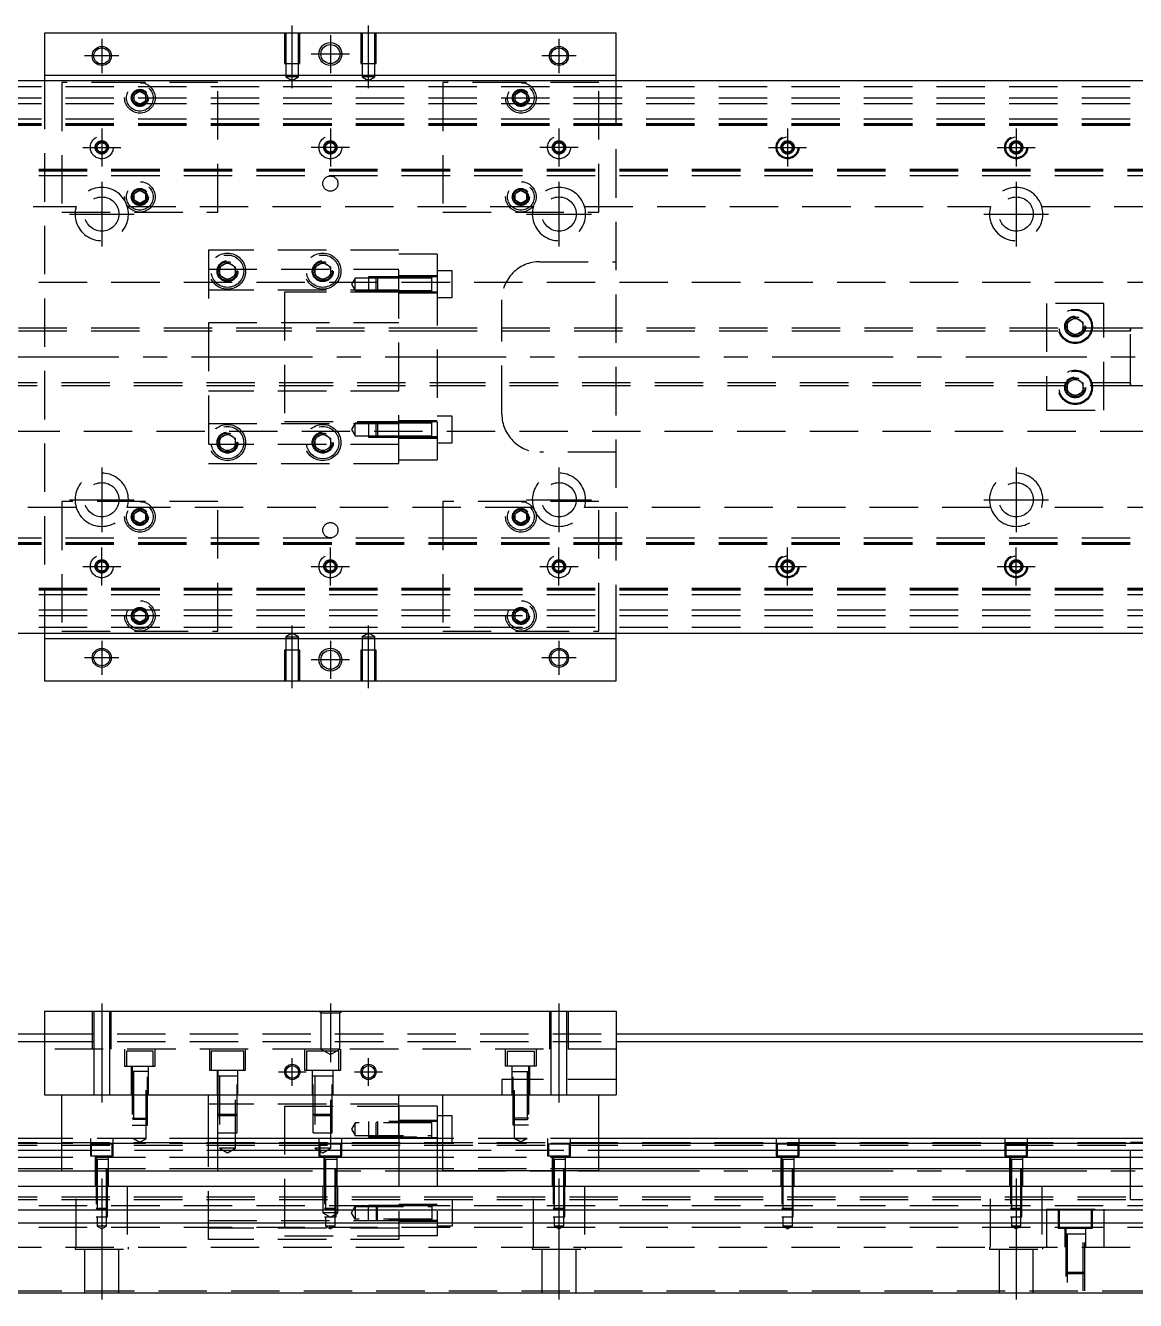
# Model space of a CAD drawing. Extents: x -13 to 741, y -276 to 87.
# Drawn here: x 197 to 488.3, y -247.7 to 87 of the extents above; entities that cross this region are included whole.
import ezdxf

# ---------------------------------------------------------------- set-up
doc = ezdxf.new("R2010")
doc.units = 0
doc.linetypes.add('CENTER', pattern=[50.8, 31.75, -6.35, 6.35, -6.35])
doc.linetypes.add('DASHED', pattern=[19.05, 12.7, -6.35])
doc.layers.get('0').update_dxf_attribs({"linetype": 'CONTINUOUS'})
doc.layers.add('CENTER', color=1, linetype='CENTER')

msp = doc.modelspace()

# ---------------------------------------------------------------- linework, layer by layer
at = {"color": 7, "linetype": 'CONTINUOUS'}
for p, q in [((202, 85), (202, 74)), ((352, 85), (202, 85)), ((352, 74), (352, 85)), ((202, 74), (352, 74)), ((202, 74), (202, 72.5)), ((352, 72.5), (352, 74)), ((551, 72.5), (3, 72.5)), ((3, -72.5), (551, -72.5)), ((202, -72.5), (202, -74)), ((352, -74), (352, -72.5)), ((202, -74), (202, -85)), ((352, -74), (202, -74)), ((352, -85), (352, -74)), ((202, -85), (352, -85)), ((202, -171.72), (202, -193.72)), ((202, -171.72), (352, -171.72)), ((352, -171.72), (352, -193.72)), ((3, -177.72), (202, -177.72)), ((11, -179.72), (202, -179.72)), ((352, -177.72), (551, -177.72)), ((352, -179.72), (543, -179.72)), ((202, -193.72), (352, -193.72)), ((206.5, -213.72), (206.5, -193.72)), ((247.5, -213.72), (247.5, -193.72)), ((295, -205.22), (295, -193.72)), ((306.5, -213.72), (306.5, -193.72)), ((347.5, -213.72), (347.5, -193.72)), ((305, -196.72), (295, -196.72)), ((295, -196.72), (295, -205.22)), ((305, -196.72), (305, -205.22)), ((306.5, -199.22), (305, -199.22)), ((206.5, -205.22), (17, -205.22)), ((206.5, -206.472272), (17, -206.472272)), ((306.5, -205.22), (247.5, -205.22)), ((306.5, -206.472272), (247.5, -206.472272)), ((537, -205.22), (347.5, -205.22)), ((537, -206.472272), (347.5, -206.472272)), ((17, -208.24668), (206.5, -208.24668)), ((206.5, -210.143076), (17, -210.143076)), ((247.5, -208.24668), (306.5, -208.24668)), ((306.5, -210.143076), (247.5, -210.143076)), ((347.5, -208.24668), (537, -208.24668)), ((537, -210.143076), (347.5, -210.143076)), ((206.5, -213.197372), (17, -213.197372)), ((206.5, -213.72), (247.5, -213.72)), ((306.5, -213.197372), (247.5, -213.197372)), ((347.5, -213.72), (306.5, -213.72)), ((537, -213.197372), (347.5, -213.197372)), ((17, -217.72), (537, -217.72)), ((537, -224.02), (17, -224.02)), ((537, -227.42), (17, -227.42)), ((17, -245.72), (537, -245.72))]:
    msp.add_line(p, q, dxfattribs=at)
at = {"color": 3, "linetype": 'DASHED'}
for p, q in [((265.000006, 85), (265.000006, 77)), ((265.35, 85), (265.35, 77)), ((268.65, 77), (268.65, 85)), ((268.999994, 77), (268.999994, 85)), ((285.000006, 85), (285.000006, 77)), ((285.35, 85), (285.35, 77)), ((288.65, 77), (288.65, 85)), ((288.999994, 77), (288.999994, 85)), ((265.000006, 77), (268.999994, 77)), ((265.35, 77), (265.35, 73.5)), ((268.65, 73.5), (268.65, 77)), ((285.000006, 77), (288.999994, 77)), ((285.35, 77), (285.35, 73.5)), ((288.65, 73.5), (288.65, 77)), ((17, 71), (537, 71)), ((202, 72.5), (202, -72.5)), ((206.5, 72), (206.5, 38)), ((227, 72), (206.5, 72)), ((247.5, 72), (227, 72)), ((247.5, 38), (247.5, 72)), ((268.65, 73.5), (265.35, 73.5)), ((265.35, 73.5), (267, 72.547372)), ((267, 72.547372), (268.65, 73.5)), ((288.65, 73.5), (285.35, 73.5)), ((285.35, 73.5), (287, 72.547372)), ((287, 72.547372), (288.65, 73.5)), ((327, 72), (306.5, 72)), ((306.5, 72), (306.5, 38)), ((347.5, 72), (327, 72)), ((347.5, 38), (347.5, 72)), ((352, -72.5), (352, 72.5)), ((17, 68), (537, 68)), ((225, 68), (225.023172, 68.30356)), ((225.5, 68.866026), (227, 69.73205)), ((225.5, 67.133974), (225.5, 68.866026)), ((227, 66.26795), (225.5, 67.133974)), ((227, 69.73205), (228.5, 68.866026)), ((228.5, 67.133974), (227, 66.26795)), ((228.5, 68.866026), (228.5, 67.133974)), ((325.5, 68.866026), (327, 69.73205)), ((325.5, 67.133974), (325.5, 68.866026)), ((327, 66.26795), (325.5, 67.133974)), ((327, 69.73205), (328.5, 68.866026)), ((328.5, 67.133974), (327, 66.26795)), ((328.5, 68.866026), (328.5, 67.133974)), ((328.973226, 68.326156), (329, 68)), ((17, 66.5), (537, 66.5)), ((17, 62.5), (537, 62.5)), ((17, 61.247728), (537, 61.247728)), ((17, 61.1147), (537, 61.1147)), ((17, 61.1), (537, 61.1)), ((17, 60.8), (537, 60.8)), ((395.5, 55), (395.52041, 55.24661)), ((395.75, 55.721688), (397, 56.443376)), ((395.75, 54.278312), (395.75, 55.721688)), ((397, 53.556624), (395.75, 54.278312)), ((397, 56.443376), (398.25, 55.721688)), ((398.25, 54.278312), (397, 53.556624)), ((398.25, 55.721688), (398.25, 54.278312)), ((455.75, 55.721688), (457, 56.443376)), ((455.75, 54.278312), (455.75, 55.721688)), ((457, 53.556624), (455.75, 54.278312)), ((457, 56.443376), (458.25, 55.721688)), ((458.25, 54.278312), (457, 53.556624)), ((458.25, 55.721688), (458.25, 54.278312)), ((458.477374, 55.25955), (458.5, 55)), ((537, 49.2), (17, 49.2)), ((537, 48.9), (17, 48.9)), ((537, 48.8853), (17, 48.8853)), ((537, 48.752272), (17, 48.752272)), ((537, 47.5), (17, 47.5)), ((225.5, 42.866026), (227, 43.73205)), ((227, 43.73205), (228.5, 42.866026)), ((325.5, 42.866026), (327, 43.73205)), ((327, 43.73205), (328.5, 42.866026)), ((225.5, 41.133974), (225.5, 42.866026)), ((227, 40.26795), (225.5, 41.133974)), ((228.5, 41.133974), (227, 40.26795)), ((228.5, 42.866026), (228.5, 41.133974)), ((228.973226, 42.326156), (229, 42)), ((325.5, 41.133974), (325.5, 42.866026)), ((327, 40.26795), (325.5, 41.133974)), ((328.5, 41.133974), (327, 40.26795)), ((328.5, 42.866026), (328.5, 41.133974)), ((328.973226, 42.326156), (329, 42)), ((103.708204, 39.5), (210.291796, 39.5)), ((206.5, 38), (247.5, 38)), ((223.708204, 39.5), (330.291796, 39.5)), ((306.5, 38), (347.5, 38)), ((343.708204, 39.5), (450.291796, 39.5)), ((463.708204, 39.5), (537, 39.5)), ((245, 28), (245, -28)), ((295, 28), (245, 28)), ((295, -28), (295, 28)), ((305, 27), (295, 27)), ((305, 27), (305, 20.976176)), ((248, 23.6547), (250, 24.809402)), ((248, 21.3453), (248, 23.6547)), ((250, 24.809402), (252, 23.6547)), ((252, 23.6547), (252, 21.3453)), ((273, 23.6547), (275, 24.809402)), ((273, 21.3453), (273, 23.6547)), ((275, 24.809402), (277, 23.6547)), ((277, 23.6547), (277, 21.3453)), ((332, 25), (352, 25)), ((245, 23), (295, 23)), ((250, 20.190598), (248, 21.3453)), ((252, 21.3453), (250, 20.190598)), ((252.483582, 22.786038), (252.5, 22.5)), ((275, 20.190598), (273, 21.3453)), ((277, 21.3453), (275, 20.190598)), ((277.483582, 22.786038), (277.5, 22.5)), ((283.5, 20.702558), (282.547372, 19.052558)), ((283.5, 17.402558), (283.5, 20.702558)), ((287, 20.702558), (283.5, 20.702558)), ((287, 21.052554), (287, 17.052564)), ((289.35, 21.052554), (287, 21.052554)), ((289, 20.702558), (287, 20.702558)), ((289.35, 21.052558), (289, 20.702558)), ((289, 17.402558), (289, 20.702558)), ((295, 20.702558), (289, 20.702558)), ((295, 20.702558), (289, 20.702558)), ((289.35, 21.052558), (289.35, 17.052558)), ((295, 21.052556), (289.35, 21.052558)), ((295, 21.052554), (289.35, 21.052554)), ((305, 21.302558), (295, 21.302558)), ((303.605, 21.052558), (295, 21.052556)), ((305, 20.976176), (295, 20.976176)), ((303.6, 20.702558), (295, 20.702558)), ((305, 21.052558), (303.595, 21.052558)), ((303.6, 17.052554), (303.6, 21.052564)), ((303.6, 17.052554), (303.6, 21.052564)), ((303.6, 20.702558), (303.6, 21.052564)), ((303.6, 20.836098), (303.6, 21.052558)), ((303.6, 21.052558), (303.6, 20.835892)), ((309, 22.552558), (305, 22.552558)), ((305, 20.976176), (305, -20.976176)), ((309, 15.552558), (309, 22.552558)), ((537, 19.5), (78.969694, 19.5)), ((295, 17.5), (245, 17.5)), ((265, 17), (265, -17)), ((295, 17), (265, 17)), ((282.547372, 19.052558), (283.5, 17.402558)), ((283.5, 17.402558), (287, 17.402558)), ((287, 17.402558), (289, 17.402558)), ((287, 17.052564), (289.35, 17.052564)), ((289, 17.402558), (295, 17.402558)), ((289, 17.402558), (289.35, 17.052558)), ((289, 17.402558), (295, 17.402558)), ((289.35, 17.052564), (295, 17.052564)), ((289.35, 17.052558), (295, 17.052562)), ((295, 17.402558), (303.6, 17.402558)), ((295, 17.052562), (303.605, 17.052558)), ((295, 16.802558), (305, 16.802558)), ((303.595, 17.052558), (305, 17.052558)), ((303.6, 17.052554), (303.6, 17.402558)), ((303.6, 17.269268), (303.6, 17.052558)), ((303.6, 17.052558), (303.6, 17.26902)), ((305, 15.552558), (309, 15.552558)), ((322, -15), (322, 15)), ((480, 14), (465, 14)), ((465, 14), (465, -14)), ((480, -14), (480, 14)), ((470.5, 9.1547), (472.5, 10.309402)), ((472.5, 10.309402), (474.5, 9.1547)), ((265, 7.5), (54, 7.5)), ((265, 6.75), (54, 6.75)), ((245, 9), (295, 9)), ((305, 7.5), (265, 7.5)), ((305, 7.499994), (265, 7.499994)), ((305, 6.75), (265, 6.75)), ((305, 6.75), (265, 6.75)), ((487.005, 7.5), (305, 7.5)), ((487, 6.75), (305, 6.75)), ((470.5, 6.8453), (470.5, 9.1547)), ((472.5, 5.690598), (470.5, 6.8453)), ((474.5, 6.8453), (472.5, 5.690598)), ((474.5, 9.1547), (474.5, 6.8453)), ((474.983582, 8.286038), (475, 8)), ((492, 7.5), (486.995, 7.5)), ((487, -7.500006), (487, 7.500006)), ((487, 6.75), (487, 7.500006)), ((487, 6.951128), (487, 7.5)), ((487, 7.5), (487, 6.951128)), ((487, -6.951128), (487, 6.951128)), ((487, -6.75), (487, 6.75)), ((470.5, -6.8453), (472.5, -5.690598)), ((472.5, -5.690598), (474.5, -6.8453)), ((54, -6.75), (265, -6.75)), ((54, -7.5), (265, -7.5)), ((295, -9), (245, -9)), ((265, -6.75), (305, -6.75)), ((265, -6.75), (305, -6.75)), ((265, -7.499994), (305, -7.499994)), ((265, -7.5), (305, -7.5)), ((305, -6.75), (487, -6.75)), ((305, -7.5), (487.005, -7.5)), ((470, -8), (470.018502, -7.696412)), ((470.5, -9.1547), (470.5, -6.8453)), ((472.5, -10.309402), (470.5, -9.1547)), ((474.5, -9.1547), (472.5, -10.309402)), ((474.5, -6.8453), (474.5, -9.1547)), ((486.995, -7.5), (492, -7.5)), ((487, -7.500006), (487, -6.75)), ((487, -7.5), (487, -6.951128)), ((487, -6.951128), (487, -7.5)), ((309, -15.552558), (305, -15.552558)), ((309, -22.552558), (309, -15.552558)), ((465, -14), (480, -14)), ((78.969694, -19.5), (537, -19.5)), ((245, -17.5), (295, -17.5)), ((265, -17), (295, -17)), ((283.5, -17.402558), (282.547372, -19.052558)), ((282.547372, -19.052558), (283.5, -20.702558)), ((283.5, -20.702558), (283.5, -17.402558)), ((287, -17.402558), (283.5, -17.402558)), ((287, -17.052564), (287, -21.052554)), ((289.35, -17.052564), (287, -17.052564)), ((289, -17.402558), (287, -17.402558)), ((289.35, -17.052558), (289, -17.402558)), ((289, -20.702558), (289, -17.402558)), ((295, -17.402558), (289, -17.402558)), ((295, -17.402558), (289, -17.402558)), ((289.35, -17.052558), (289.35, -21.052558)), ((295, -17.052562), (289.35, -17.052558)), ((295, -17.052564), (289.35, -17.052564)), ((305, -16.802558), (295, -16.802558)), ((303.605, -17.052558), (295, -17.052562)), ((303.6, -17.402558), (295, -17.402558)), ((305, -17.052558), (303.595, -17.052558)), ((303.6, -21.052564), (303.6, -17.052554)), ((303.6, -21.051878), (303.6, -17.052554)), ((303.6, -17.26902), (303.6, -17.052558)), ((303.6, -17.052558), (303.6, -17.269226)), ((295, -23), (245, -23)), ((248, -21.3453), (250, -20.190598)), ((248, -23.6547), (248, -21.3453)), ((250, -20.190598), (252, -21.3453)), ((252, -21.3453), (252, -23.6547)), ((252.483582, -22.213962), (252.5, -22.5)), ((272.5, -22.5), (272.518502, -22.196412)), ((273, -21.3453), (275, -20.190598)), ((273, -23.6547), (273, -21.3453)), ((275, -20.190598), (277, -21.3453)), ((277, -21.3453), (277, -23.6547)), ((283.5, -20.702558), (287, -20.702558)), ((287, -20.702558), (289, -20.702558)), ((287, -21.052554), (289.35, -21.052554)), ((289, -20.702558), (295, -20.702558)), ((289, -20.702558), (289.35, -21.052558)), ((289, -20.702558), (295, -20.702558)), ((289.35, -21.052554), (295, -21.052554)), ((289.35, -21.052558), (295, -21.052556)), ((295, -20.702558), (303.6, -20.702558)), ((305, -20.976176), (295, -20.976176)), ((295, -21.052556), (303.605, -21.052558)), ((295, -21.302558), (305, -21.302558)), ((303.595, -21.052558), (305, -21.052558)), ((303.6, -20.83585), (303.6, -21.052558)), ((303.6, -21.052558), (303.6, -20.836098)), ((303.6, -21.052564), (303.6, -21.051878)), ((305, -20.976176), (305, -27)), ((305, -22.552558), (309, -22.552558)), ((250, -24.809402), (248, -23.6547)), ((252, -23.6547), (250, -24.809402)), ((275, -24.809402), (273, -23.6547)), ((277, -23.6547), (275, -24.809402)), ((352, -25), (332, -25)), ((245, -28), (295, -28)), ((295, -27), (305, -27)), ((210.291796, -39.5), (103.708204, -39.5)), ((206.5, -38), (206.5, -72)), ((247.5, -38), (206.5, -38)), ((330.291796, -39.5), (223.708204, -39.5)), ((247.5, -72), (247.5, -38)), ((306.5, -38), (306.5, -72)), ((347.5, -38), (306.5, -38)), ((450.291796, -39.5), (343.708204, -39.5)), ((347.5, -72), (347.5, -38)), ((537, -39.5), (463.708204, -39.5)), ((225.5, -41.133974), (227, -40.26795)), ((225.5, -42.866026), (225.5, -41.133974)), ((227, -43.73205), (225.5, -42.866026)), ((227, -40.26795), (228.5, -41.133974)), ((228.5, -42.866026), (227, -43.73205)), ((228.5, -41.133974), (228.5, -42.866026)), ((228.973226, -41.673844), (229, -42)), ((325, -42), (325.030168, -41.653934)), ((325.5, -41.133974), (327, -40.26795)), ((325.5, -42.866026), (325.5, -41.133974)), ((327, -43.73205), (325.5, -42.866026)), ((327, -40.26795), (328.5, -41.133974)), ((328.5, -42.866026), (327, -43.73205)), ((328.5, -41.133974), (328.5, -42.866026)), ((17, -47.5), (537, -47.5)), ((17, -48.752272), (537, -48.752272)), ((17, -48.8853), (537, -48.8853)), ((17, -48.9), (537, -48.9)), ((17, -49.2), (537, -49.2)), ((395.75, -54.278312), (397, -53.556624)), ((395.75, -55.721688), (395.75, -54.278312)), ((397, -56.443376), (395.75, -55.721688)), ((397, -53.556624), (398.25, -54.278312)), ((398.25, -55.721688), (397, -56.443376)), ((398.25, -54.278312), (398.25, -55.721688)), ((398.477374, -54.74045), (398.5, -55)), ((455.75, -54.278312), (457, -53.556624)), ((455.75, -55.721688), (455.75, -54.278312)), ((457, -56.443376), (455.75, -55.721688)), ((457, -53.556624), (458.25, -54.278312)), ((458.25, -55.721688), (457, -56.443376)), ((458.25, -54.278312), (458.25, -55.721688)), ((458.477374, -54.74045), (458.5, -55)), ((537, -60.8), (17, -60.8)), ((537, -61.1), (17, -61.1)), ((537, -61.1147), (17, -61.1147)), ((537, -61.247728), (17, -61.247728)), ((537, -62.5), (17, -62.5)), ((537, -66.5), (17, -66.5)), ((225.5, -67.133974), (227, -66.26795)), ((227, -66.26795), (228.5, -67.133974)), ((325.5, -67.133974), (327, -66.26795)), ((327, -66.26795), (328.5, -67.133974)), ((537, -68), (17, -68)), ((225, -68), (225.023172, -67.69644)), ((225.5, -68.866026), (225.5, -67.133974)), ((227, -69.73205), (225.5, -68.866026)), ((228.5, -68.866026), (227, -69.73205)), ((228.5, -67.133974), (228.5, -68.866026)), ((325.5, -68.866026), (325.5, -67.133974)), ((327, -69.73205), (325.5, -68.866026)), ((328.5, -68.866026), (327, -69.73205)), ((328.5, -67.133974), (328.5, -68.866026)), ((328.973226, -67.673844), (329, -68)), ((537, -71), (17, -71)), ((206.5, -72), (227, -72)), ((227, -72), (247.5, -72)), ((267, -72.547372), (265.35, -73.5)), ((265.35, -73.5), (267, -73.5)), ((265.35, -73.5), (265.35, -77)), ((268.65, -73.5), (267, -72.547372)), ((267, -73.5), (268.65, -73.5)), ((268.65, -77), (268.65, -73.5)), ((287, -72.547372), (285.35, -73.5)), ((285.35, -73.5), (287, -73.5)), ((285.35, -73.5), (285.35, -77)), ((288.65, -73.5), (287, -72.547372)), ((287, -73.5), (288.65, -73.5)), ((288.65, -77), (288.65, -73.5)), ((306.5, -72), (327, -72)), ((327, -72), (347.5, -72)), ((268.999994, -77), (265.000006, -77)), ((265.000006, -77), (265.000006, -85)), ((265.35, -77), (265.35, -85)), ((268.65, -85), (268.65, -77)), ((268.999994, -85), (268.999994, -77)), ((288.999994, -77), (285.000006, -77)), ((285.000006, -77), (285.000006, -85)), ((285.35, -77), (285.35, -85)), ((288.65, -85), (288.65, -77)), ((288.999994, -85), (288.999994, -77)), ((214.500006, -171.72), (214.500006, -181.72)), ((214.9, -171.72), (214.9, -181.72)), ((219.1, -181.72), (219.1, -171.72)), ((219.499994, -181.72), (219.499994, -171.72)), ((274.5, -172.22), (274, -171.72)), ((274.5, -172.22), (274.5, -181.72)), ((274.5, -172.22), (279.5, -172.22)), ((279.5, -172.22), (280, -171.72)), ((279.5, -181.72), (279.5, -172.22)), ((334.500006, -171.72), (334.500006, -181.72)), ((334.9, -171.72), (334.9, -181.72)), ((339.1, -181.72), (339.1, -171.72)), ((339.499994, -181.72), (339.499994, -171.72)), ((202, -177.72), (352, -177.72)), ((202, -179.72), (352, -179.72)), ((274.5, -181.72), (202, -181.72)), ((214.9, -181.72), (214.9, -193.72)), ((219.1, -193.72), (219.1, -181.72)), ((223, -181.72), (223, -186.22)), ((230.5, -182.22), (223.5, -182.22)), ((223.5, -182.22), (223.5, -186.22)), ((230.5, -186.22), (230.5, -182.22)), ((231, -186.22), (231, -181.72)), ((245.25, -181.72), (245.25, -187.22)), ((254.25, -182.22), (245.75, -182.22)), ((245.75, -182.22), (245.75, -187.22)), ((254.25, -187.22), (254.25, -182.22)), ((254.75, -187.22), (254.75, -181.72)), ((270.25, -181.72), (270.25, -187.22)), ((279.25, -182.22), (270.75, -182.22)), ((270.75, -182.22), (270.75, -187.22)), ((279.5, -181.72), (274.5, -181.72)), ((274.5, -181.72), (277, -183.163376)), ((277, -183.163376), (279.5, -181.72)), ((279.25, -187.22), (279.25, -182.22)), ((352, -181.72), (279.5, -181.72)), ((279.75, -187.22), (279.75, -181.72)), ((323, -186.22), (323, -181.72)), ((323.5, -182.22), (330.5, -182.22)), ((323.5, -186.22), (323.5, -182.22)), ((330.5, -182.22), (330.5, -186.22)), ((331, -181.72), (331, -186.22)), ((334.9, -181.72), (334.9, -193.72)), ((339.1, -193.72), (339.1, -181.72)), ((223, -186.22), (231, -186.22)), ((224.75, -186.22), (224.75, -193.72)), ((224.999972, -186.22), (225.000006, -201.72)), ((228.999994, -201.72), (229.000028, -186.22)), ((229.25, -193.72), (229.25, -186.22)), ((245.25, -187.22), (254.75, -187.22)), ((247.25, -187.22), (247.25, -193.72)), ((247.500006, -187.22), (247.500006, -203.72)), ((252.499994, -203.72), (252.499994, -187.22)), ((252.75, -193.72), (252.75, -187.22)), ((270.25, -187.22), (279.75, -187.22)), ((272.25, -187.22), (272.25, -193.72)), ((272.500006, -203.72), (272.500006, -187.22)), ((277.499994, -203.72), (277.499994, -187.22)), ((277.75, -193.72), (277.75, -187.22)), ((331, -186.22), (323, -186.22)), ((324.75, -193.72), (324.75, -186.22)), ((325.000006, -201.72), (324.999972, -186.22)), ((329.000028, -186.22), (328.999994, -201.72)), ((329.25, -186.22), (329.25, -193.72)), ((229.25, -187.62), (224.999994, -187.62)), ((225.35, -187.62), (225.35, -205.22)), ((228.65, -205.22), (228.65, -187.62)), ((252.500006, -188.82), (247.499994, -188.82)), ((247.9, -188.82), (247.9, -207.72)), ((252.1, -207.72), (252.1, -188.82)), ((277.500006, -188.82), (272.499994, -188.82)), ((272.9, -188.82), (272.9, -207.72)), ((277.1, -207.72), (277.1, -188.82)), ((322, -189.72), (322, -193.72)), ((352, -189.72), (322, -189.72)), ((324.75, -187.62), (329.000006, -187.62)), ((325.35, -205.22), (325.35, -187.62)), ((328.65, -187.62), (328.65, -205.22)), ((245, -205.22), (245, -193.72)), ((295, -196.22), (245, -196.22)), ((265, -196.72), (265, -230.72)), ((265, -196.72), (295, -196.72)), ((225, -199.87), (229, -199.87)), ((225, -199.87), (225.35, -200.22)), ((228.65, -200.22), (225.35, -200.22)), ((228.65, -200.22), (229, -199.87)), ((247.5, -198.82), (250, -198.82)), ((247.5, -198.82), (247.9, -199.22)), ((250, -199.22), (247.9, -199.22)), ((250, -198.82), (250.35, -198.82)), ((250.35, -199.22), (250, -199.22)), ((250.35, -198.82), (252.5, -198.82)), ((252.1, -199.22), (250.35, -199.22)), ((252.1, -199.22), (252.5, -198.82)), ((272.5, -198.82), (277.5, -198.82)), ((272.5, -198.82), (272.9, -199.22)), ((277.1, -199.22), (272.9, -199.22)), ((277.1, -199.22), (277.5, -198.82)), ((305, -200.719975), (287, -200.720006)), ((287, -200.720006), (287, -204.719994)), ((289.35, -200.72), (289, -201.07)), ((289.35, -200.72), (289.35, -204.72)), ((305, -200.47), (295, -200.47)), ((303.6, -204.720006), (303.6, -200.719994)), ((309, -199.22), (306.5, -199.22)), ((309, -205.22), (309, -199.22)), ((329, -199.87), (325, -199.87)), ((325.35, -200.22), (325, -199.87)), ((325.35, -200.22), (328.65, -200.22)), ((329, -199.87), (328.65, -200.22)), ((225.000006, -201.72), (228.999994, -201.72)), ((247.500006, -203.72), (252.499994, -203.72)), ((272.500006, -203.72), (277.499994, -203.72)), ((283.5, -201.07), (282.547372, -202.72)), ((282.547372, -202.72), (283.5, -204.37)), ((283.5, -204.37), (283.5, -201.07)), ((303.6, -201.07), (283.5, -201.07)), ((289, -204.37), (289, -201.07)), ((328.999994, -201.72), (325.000006, -201.72)), ((54, -206.22), (487, -206.22)), ((54, -206.97), (487, -206.97)), ((247.5, -205.22), (206.5, -205.22)), ((247.5, -206.472272), (206.5, -206.472272)), ((214, -205.22), (214, -209.72)), ((219.75, -206.72), (214.25, -206.72)), ((214.25, -206.72), (214.25, -209.72)), ((219.75, -209.72), (219.75, -206.72)), ((220, -209.72), (220, -205.22)), ((228.65, -205.22), (225.35, -205.22)), ((225.35, -205.22), (227, -206.172628)), ((227, -206.172628), (228.65, -205.22)), ((245, -231.72), (245, -205.22)), ((274, -205.22), (274, -209.72)), ((279.75, -206.72), (274.25, -206.72)), ((274.25, -206.72), (274.25, -209.72)), ((279.75, -209.72), (279.75, -206.72)), ((280, -209.72), (280, -205.22)), ((283.5, -204.37), (303.6, -204.37)), ((287, -204.719994), (305, -204.720025)), ((289, -204.37), (289.35, -204.72)), ((295, -204.97), (305, -204.97)), ((295, -205.22), (295, -230.72)), ((295, -205.22), (295, -231.72)), ((305, -205.22), (305, -230.72)), ((305, -206.22), (309, -206.22)), ((347.5, -205.22), (306.5, -205.22)), ((347.5, -206.472272), (306.5, -206.472272)), ((309, -206.22), (309, -205.22)), ((325.35, -205.22), (328.65, -205.22)), ((327, -206.172628), (325.35, -205.22)), ((328.65, -205.22), (327, -206.172628)), ((334, -205.22), (334, -209.72)), ((339.75, -206.72), (334.25, -206.72)), ((334.25, -206.72), (334.25, -209.72)), ((339.75, -209.72), (339.75, -206.72)), ((340, -209.72), (340, -205.22)), ((394, -205.22), (394, -209.72)), ((399.75, -206.72), (394.25, -206.72)), ((394.25, -206.72), (394.25, -209.72)), ((399.75, -209.72), (399.75, -206.72)), ((400, -209.72), (400, -205.22)), ((454, -205.22), (454, -209.72)), ((459.75, -206.72), (454.25, -206.72)), ((454.25, -206.72), (454.25, -209.72)), ((459.75, -209.72), (459.75, -206.72)), ((460, -209.72), (460, -205.22)), ((487, -206.22), (486.995, -206.22)), ((487, -221.22), (487, -206.22)), ((487.005, -206.22), (487, -206.22)), ((492, -206.22), (487, -206.22)), ((206.5, -208.24668), (247.5, -208.24668)), ((247.5, -210.143076), (206.5, -210.143076)), ((214, -209.72), (220, -209.72)), ((215.25, -209.72), (215.25, -217.72)), ((218.500006, -210.72), (215.499994, -210.72)), ((215.500006, -209.72), (215.500006, -225.72)), ((215.75, -210.72), (215.75, -225.72)), ((218.25, -225.72), (218.25, -210.72)), ((218.499994, -225.72), (218.499994, -209.72)), ((218.75, -217.72), (218.75, -209.72)), ((252.1, -207.72), (247.9, -207.72)), ((247.9, -207.72), (250, -208.932436)), ((250, -208.932436), (252.1, -207.72)), ((277.1, -207.72), (272.9, -207.72)), ((272.9, -207.72), (275, -208.932436)), ((274, -209.72), (280, -209.72)), ((275, -208.932436), (277.1, -207.72)), ((275.25, -209.72), (275.25, -217.72)), ((278.500006, -210.72), (275.499994, -210.72)), ((275.500006, -209.72), (275.500006, -225.72)), ((275.75, -210.72), (275.75, -225.72)), ((278.25, -225.72), (278.25, -210.72)), ((278.499994, -225.72), (278.499994, -209.72)), ((278.75, -217.72), (278.75, -209.72)), ((306.5, -208.24668), (347.5, -208.24668)), ((347.5, -210.143076), (306.5, -210.143076)), ((334, -209.72), (340, -209.72)), ((335.25, -209.72), (335.25, -217.72)), ((338.500006, -210.72), (335.499994, -210.72)), ((335.500006, -209.72), (335.500006, -225.72)), ((335.75, -210.72), (335.75, -225.72)), ((338.25, -225.72), (338.25, -210.72)), ((338.499994, -225.72), (338.499994, -209.72)), ((338.75, -217.72), (338.75, -209.72)), ((394, -209.72), (400, -209.72)), ((395.25, -209.72), (395.25, -217.72)), ((398.500006, -210.72), (395.499994, -210.72)), ((395.500006, -209.72), (395.500006, -225.72)), ((395.75, -210.72), (395.75, -225.72)), ((398.25, -225.72), (398.25, -210.72)), ((398.499994, -225.72), (398.499994, -209.72)), ((398.75, -217.72), (398.75, -209.72)), ((454, -209.72), (460, -209.72)), ((455.25, -209.72), (455.25, -217.72)), ((458.500006, -210.72), (455.499994, -210.72)), ((455.500006, -209.72), (455.500006, -225.72)), ((455.75, -210.72), (455.75, -225.72)), ((458.25, -225.72), (458.25, -210.72)), ((458.499994, -225.72), (458.499994, -209.72)), ((458.75, -217.72), (458.75, -209.72)), ((247.5, -213.197372), (206.5, -213.197372)), ((347.5, -213.197372), (306.5, -213.197372)), ((54, -220.47), (487, -220.47)), ((210.291796, -233.72), (210.291796, -217.72)), ((223.708204, -217.72), (223.708204, -233.72)), ((275, -217.72), (275, -224.72)), ((279, -224.72), (279, -217.72)), ((330.291796, -233.72), (330.291796, -217.72)), ((343.708204, -217.72), (343.708204, -233.72)), ((450.291796, -233.72), (450.291796, -217.72)), ((463.708204, -217.72), (463.708204, -233.72)), ((537, -222.87), (17, -222.87)), ((54, -221.22), (487, -221.22)), ((215.5, -223.47), (218.5, -223.47)), ((215.5, -223.47), (215.75, -223.72)), ((218.25, -223.72), (215.75, -223.72)), ((218.25, -223.72), (218.5, -223.47)), ((275.5, -223.47), (278.5, -223.47)), ((275.5, -223.47), (275.75, -223.72)), ((278.25, -223.72), (275.75, -223.72)), ((278.25, -223.72), (278.5, -223.47)), ((282.547372, -224.72), (283.5, -223.07)), ((283.5, -223.07), (283.5, -226.37)), ((283.5, -223.07), (303.6, -223.07)), ((287, -222.720006), (305, -222.719975)), ((287, -226.719994), (287, -222.720006)), ((289, -223.07), (289.35, -222.72)), ((289, -223.07), (289, -226.37)), ((289.35, -226.72), (289.35, -222.72)), ((295, -222.47), (305, -222.47)), ((303.6, -222.719994), (303.6, -226.720006)), ((305, -221.22), (309, -221.22)), ((309, -221.22), (309, -222.22)), ((309, -222.22), (309, -228.22)), ((335.5, -223.47), (338.5, -223.47)), ((335.5, -223.47), (335.75, -223.72)), ((338.25, -223.72), (335.75, -223.72)), ((338.25, -223.72), (338.5, -223.47)), ((395.5, -223.47), (398.5, -223.47)), ((395.5, -223.47), (395.75, -223.72)), ((398.25, -223.72), (395.75, -223.72)), ((398.25, -223.72), (398.5, -223.47)), ((455.5, -223.47), (458.5, -223.47)), ((455.5, -223.47), (455.75, -223.72)), ((458.25, -223.72), (455.75, -223.72)), ((458.25, -223.72), (458.5, -223.47)), ((465, -223.72), (465, -224.02)), ((465, -223.72), (480, -223.72)), ((465, -224.02), (465, -227.42)), ((468, -223.72), (468, -228.72)), ((468.25, -223.72), (468.25, -224.02)), ((468.25, -224.02), (468.25, -227.42)), ((476.75, -224.02), (476.75, -223.72)), ((476.75, -227.42), (476.75, -224.02)), ((477, -228.72), (477, -223.72)), ((480, -223.72), (480, -224.02)), ((480, -224.02), (480, -227.42)), ((487, -221.22), (492, -221.22)), ((215.500006, -225.72), (218.499994, -225.72)), ((215.75, -225.72), (215.75, -228.22)), ((218.25, -228.22), (218.25, -225.72)), ((245, -226.72), (295, -226.72)), ((279, -224.72), (275, -224.72)), ((275, -224.72), (277, -225.8747)), ((275.500006, -225.72), (278.499994, -225.72)), ((275.75, -225.72), (275.75, -228.22)), ((277, -225.8747), (279, -224.72)), ((278.25, -228.22), (278.25, -225.72)), ((283.5, -226.37), (282.547372, -224.72)), ((303.6, -226.37), (283.5, -226.37)), ((305, -226.720025), (287, -226.719994)), ((289.35, -226.72), (289, -226.37)), ((305, -226.97), (295, -226.97)), ((335.500006, -225.72), (338.499994, -225.72)), ((335.75, -225.72), (335.75, -228.22)), ((338.25, -228.22), (338.25, -225.72)), ((395.500006, -225.72), (398.499994, -225.72)), ((395.75, -225.72), (395.75, -228.22)), ((398.25, -228.22), (398.25, -225.72)), ((455.500006, -225.72), (458.499994, -225.72)), ((455.75, -225.72), (455.75, -228.22)), ((458.25, -228.22), (458.25, -225.72)), ((465, -227.42), (465, -233.72)), ((468.25, -227.42), (468.25, -228.72)), ((476.75, -228.72), (476.75, -227.42)), ((480, -227.42), (480, -233.72)), ((537, -228.57), (17, -228.57)), ((218.25, -228.22), (215.75, -228.22)), ((215.75, -228.22), (217, -228.941688)), ((217, -228.941688), (218.25, -228.22)), ((295, -228.728332), (245, -228.728332)), ((265, -230.72), (295, -230.72)), ((278.25, -228.22), (275.75, -228.22)), ((275.75, -228.22), (277, -228.941688)), ((277, -228.941688), (278.25, -228.22)), ((305, -230.72), (295, -230.72)), ((309, -228.22), (305, -228.22)), ((338.25, -228.22), (335.75, -228.22)), ((335.75, -228.22), (337, -228.941688)), ((337, -228.941688), (338.25, -228.22)), ((398.25, -228.22), (395.75, -228.22)), ((395.75, -228.22), (397, -228.941688)), ((397, -228.941688), (398.25, -228.22)), ((458.25, -228.22), (455.75, -228.22)), ((455.75, -228.22), (457, -228.941688)), ((457, -228.941688), (458.25, -228.22)), ((468, -228.72), (477, -228.72)), ((469.75, -228.72), (469.75, -233.72)), ((475.000006, -230.32), (469.999994, -230.32)), ((470.000006, -228.72), (470.000006, -245.22)), ((470.4, -230.32), (470.4, -245.22)), ((474.6, -245.22), (474.6, -230.32)), ((474.999994, -245.22), (474.999994, -228.72)), ((475.25, -233.72), (475.25, -228.72)), ((17, -233.72), (537, -233.72)), ((210, -233.72), (210, -234.22)), ((210, -234.22), (224, -234.22)), ((212.5, -234.22), (212.5, -245.72)), ((221.5, -245.72), (221.5, -234.22)), ((224, -234.22), (224, -233.72)), ((295, -231.72), (245, -231.72)), ((330, -233.72), (330, -234.22)), ((330, -234.22), (344, -234.22)), ((332.5, -234.22), (332.5, -245.72)), ((341.5, -245.72), (341.5, -234.22)), ((344, -234.22), (344, -233.72)), ((450, -233.72), (450, -234.22)), ((450, -234.22), (464, -234.22)), ((452.5, -234.22), (452.5, -245.72)), ((461.5, -245.72), (461.5, -234.22)), ((464, -234.22), (464, -233.72)), ((470, -240.32), (475, -240.32)), ((470, -240.32), (470.4, -240.72)), ((474.6, -240.72), (470.4, -240.72)), ((474.6, -240.72), (475, -240.32)), ((79.499994, -245.22), (537, -245.22))]:
    msp.add_line(p, q, dxfattribs=at)
at = {"color": 3, "linetype": 'CONTINUOUS'}
for centre, radius in [((217, 79), 2.5), ((337, 79), 2.5), ((217, -79), 2.5), ((337, -79), 2.5), ((267, -187.72), 2), ((287, -187.72), 2)]:
    msp.add_circle(centre, radius, dxfattribs=at)
at = {"color": 7, "linetype": 'CONTINUOUS'}
for centre, radius in [((217, 79), 2.1), ((277, 79.5), 3), ((277, 79.5), 2.5), ((337, 79), 2.1), ((217, -79), 2.1), ((277, -79.5), 3), ((337, -79), 2.1), ((277, -79.5), 2.5), ((267, -187.72), 1.65), ((287, -187.72), 1.65)]:
    msp.add_circle(centre, radius, dxfattribs=at)
at = {"color": 3, "linetype": 'DASHED'}
for centre, radius in [((227, 68), 4), ((227, 68), 3.5), ((327, 68), 4), ((327, 68), 3.5), ((227, 68), 2.25), ((227, 68), 2), ((327, 68), 2.25), ((327, 68), 2), ((217, 55), 3), ((277, 55), 3), ((337, 55), 3), ((397, 55), 3), ((397, 55), 2.75), ((457, 55), 3), ((457, 55), 2.75), ((217, 55), 1.75), ((217, 55), 1.5), ((217, 55), 1.25), ((277, 55), 1.75), ((277, 55), 1.5), ((277, 55), 1.25), ((337, 55), 1.75), ((337, 55), 1.5), ((337, 55), 1.25), ((397, 55), 1.75), ((397, 55), 1.5), ((397, 55), 1.25), ((457, 55), 1.75), ((457, 55), 1.5), ((457, 55), 1.25), ((277, 45.5), 2), ((227, 42), 4), ((227, 42), 3.5), ((227, 42), 2.25), ((227, 42), 2), ((227, 42), 1.65), ((327, 42), 4), ((327, 42), 3.5), ((327, 42), 2.25), ((327, 42), 2), ((327, 42), 1.65), ((217, 37.5), 4.5), ((337, 37.5), 4.5), ((457, 37.5), 4.5), ((250, 22.5), 4.75), ((275, 22.5), 4.75), ((250, 22.5), 4.25), ((250, 22.5), 2.75), ((250, 22.5), 2.5), ((250, 22.5), 2.1), ((275, 22.5), 4.25), ((275, 22.5), 2.75), ((275, 22.5), 2.5), ((275, 22.5), 2.1), ((472.5, 8), 4.5), ((472.5, 8), 4.25), ((472.5, 8), 2.75), ((472.5, 8), 2.5), ((472.5, 8), 2.1), ((472.5, -8), 4.5), ((472.5, -8), 4.25), ((472.5, -8), 2.75), ((472.5, -8), 2.5), ((472.5, -8), 2.1), ((250, -22.5), 4.75), ((250, -22.5), 4.25), ((250, -22.5), 2.75), ((250, -22.5), 2.5), ((275, -22.5), 4.75), ((275, -22.5), 4.25), ((275, -22.5), 2.75), ((275, -22.5), 2.5), ((250, -22.5), 2.1), ((275, -22.5), 2.1), ((217, -37.5), 4.5), ((337, -37.5), 4.5), ((457, -37.5), 4.5), ((227, -42), 4), ((227, -42), 3.5), ((227, -42), 2.25), ((227, -42), 2), ((327, -42), 4), ((327, -42), 3.5), ((327, -42), 2.25), ((327, -42), 2), ((227, -42), 1.65), ((277, -45.5), 2), ((327, -42), 1.65), ((217, -55), 3), ((217, -55), 1.75), ((217, -55), 1.5), ((277, -55), 3), ((277, -55), 1.75), ((277, -55), 1.5), ((337, -55), 3), ((337, -55), 1.75), ((337, -55), 1.5), ((397, -55), 3), ((397, -55), 2.75), ((397, -55), 1.75), ((397, -55), 1.5), ((457, -55), 3), ((457, -55), 2.75), ((457, -55), 1.75), ((457, -55), 1.5), ((217, -55), 1.25), ((277, -55), 1.25), ((337, -55), 1.25), ((397, -55), 1.25), ((457, -55), 1.25), ((227, -68), 4), ((227, -68), 3.5), ((227, -68), 2.25), ((227, -68), 2), ((327, -68), 4), ((327, -68), 3.5), ((327, -68), 2.25), ((327, -68), 2)]:
    msp.add_circle(centre, radius, dxfattribs=at)
for centre, radius, start, end in [((227, 68), 1.65, 155.380023, 180), ((227, 68), 1.65, 180, 204.619977), ((227, 68), 1.65, 144.619977, 155.380023), ((227, 68), 1.65, 204.619977, 215.380023), ((227, 68), 1.65, 95.380023, 144.619977), ((227, 68), 1.65, 215.380023, 264.619977), ((227, 68), 1.65, 84.619977, 95.380023), ((227, 68), 1.65, 35.380023, 84.619977), ((227, 68), 1.65, 275.380023, 324.619977), ((227, 68), 1.65, 24.619977, 35.380023), ((227, 68), 1.65, 324.619977, 335.380023), ((227, 68), 1.65, 335.380023, 24.619977), ((327, 68), 1.65, 155.380023, 180), ((327, 68), 1.65, 180, 204.619977), ((327, 68), 1.65, 144.619977, 155.380023), ((327, 68), 1.65, 204.619977, 215.380023), ((327, 68), 1.65, 95.380023, 144.619977), ((327, 68), 1.65, 215.380023, 264.619977), ((327, 68), 1.65, 84.619977, 95.380023), ((327, 68), 1.65, 35.380023, 84.619977), ((327, 68), 1.65, 275.380023, 324.619977), ((327, 68), 1.65, 24.619977, 35.380023), ((327, 68), 1.65, 324.619977, 335.380023), ((327, 68), 1.65, 335.380023, 24.619977), ((227, 68), 1.65, 264.619977, 275.380023), ((327, 68), 1.65, 264.619977, 275.380023), ((217, 37.5), 7, 16.60155, 163.39845), ((337, 37.5), 7, 16.60155, 163.39845), ((457, 37.5), 7, 16.60155, 163.39845), ((217, 37.5), 7, 163.39845, 16.60155), ((337, 37.5), 7, 163.39845, 16.60155), ((457, 37.5), 7, 163.39845, 16.60155), ((332, 15), 10, 90, 180), ((332, -15), 10, 180, 270), ((217, -37.5), 7, 343.39845, 196.60155), ((337, -37.5), 7, 343.39845, 196.60155), ((457, -37.5), 7, 343.39845, 196.60155), ((217, -37.5), 7, 196.60155, 343.39845), ((337, -37.5), 7, 196.60155, 343.39845), ((457, -37.5), 7, 196.60155, 343.39845), ((227, -68), 1.65, 95.380023, 144.619977), ((227, -68), 1.65, 84.619977, 95.380023), ((227, -68), 1.65, 35.380023, 84.619977), ((327, -68), 1.65, 95.380023, 144.619977), ((327, -68), 1.65, 84.619977, 95.380023), ((327, -68), 1.65, 35.380023, 84.619977), ((227, -68), 1.65, 155.380023, 180), ((227, -68), 1.65, 180, 204.619977), ((227, -68), 1.65, 144.619977, 155.380023), ((227, -68), 1.65, 204.619977, 215.380023), ((227, -68), 1.65, 215.380023, 264.619977), ((227, -68), 1.65, 264.619977, 275.380023), ((227, -68), 1.65, 275.380023, 324.619977), ((227, -68), 1.65, 24.619977, 35.380023), ((227, -68), 1.65, 324.619977, 335.380023), ((227, -68), 1.65, 335.380023, 24.619977), ((327, -68), 1.65, 155.380023, 180), ((327, -68), 1.65, 180, 204.619977), ((327, -68), 1.65, 144.619977, 155.380023), ((327, -68), 1.65, 204.619977, 215.380023), ((327, -68), 1.65, 215.380023, 264.619977), ((327, -68), 1.65, 264.619977, 275.380023), ((327, -68), 1.65, 275.380023, 324.619977), ((327, -68), 1.65, 24.619977, 35.380023), ((327, -68), 1.65, 324.619977, 335.380023), ((327, -68), 1.65, 335.380023, 24.619977)]:
    msp.add_arc(centre, radius, start, end, dxfattribs=at)
at = {"layer": 'CENTER', "color": 1, "linetype": 'CENTER'}
for p, q in [((267, 70.547372), (267, 87)), ((277, 84.5), (277, 74.5)), ((287, 70.547372), (287, 87)), ((217, 83.5), (217, 74.5)), ((337, 83.5), (337, 74.5)), ((221.5, 79), (212.5, 79)), ((282, 79.5), (272, 79.5)), ((341.5, 79), (332.5, 79)), ((217, 60), (217, 50)), ((277, 60), (277, 50)), ((337, 60), (337, 50)), ((397, 60), (397, 50)), ((457, 60), (457, 50)), ((212, 55), (222, 55)), ((282, 55), (272, 55)), ((342, 55), (332, 55)), ((392, 55), (402, 55)), ((452, 55), (462, 55)), ((217, 46), (217, 29)), ((337, 46), (337, 29)), ((457, 46), (457, 29)), ((208.5, 37.5), (225.5, 37.5)), ((328.5, 37.5), (345.5, 37.5)), ((448.5, 37.5), (465.5, 37.5)), ((-13.447893, 0), (594.546148, 0)), ((217, -29), (217, -46)), ((337, -29), (337, -46)), ((457, -29), (457, -46)), ((208.5, -37.5), (225.5, -37.5)), ((328.5, -37.5), (345.5, -37.5)), ((448.5, -37.5), (465.5, -37.5)), ((217, -60), (217, -50)), ((277, -60), (277, -50)), ((337, -60), (337, -50)), ((397, -60), (397, -50)), ((457, -60), (457, -50)), ((212, -55), (222, -55)), ((272, -55), (282, -55)), ((332, -55), (342, -55)), ((392, -55), (402, -55)), ((452, -55), (462, -55)), ((267, -87), (267, -70.547372)), ((287, -87), (287, -70.547372)), ((217, -74.5), (217, -83.5)), ((277, -74.5), (277, -84.5)), ((337, -74.5), (337, -83.5)), ((221.5, -79), (212.5, -79)), ((282, -79.5), (272, -79.5)), ((341.5, -79), (332.5, -79)), ((217, -169.72), (217, -195.72)), ((277, -169.72), (277, -185.163376)), ((337, -169.72), (337, -195.72)), ((267, -191.37), (267, -184.07)), ((287, -191.37), (287, -184.07)), ((263.35, -187.72), (270.65, -187.72)), ((283.35, -187.72), (290.65, -187.72)), ((-13.447893, -213.72), (594.546148, -213.72)), ((217, -215.72), (217, -247.72)), ((337, -215.72), (337, -247.72)), ((457, -215.72), (457, -247.72))]:
    msp.add_line(p, q, dxfattribs=at)

doc.saveas('drawing.dxf')
